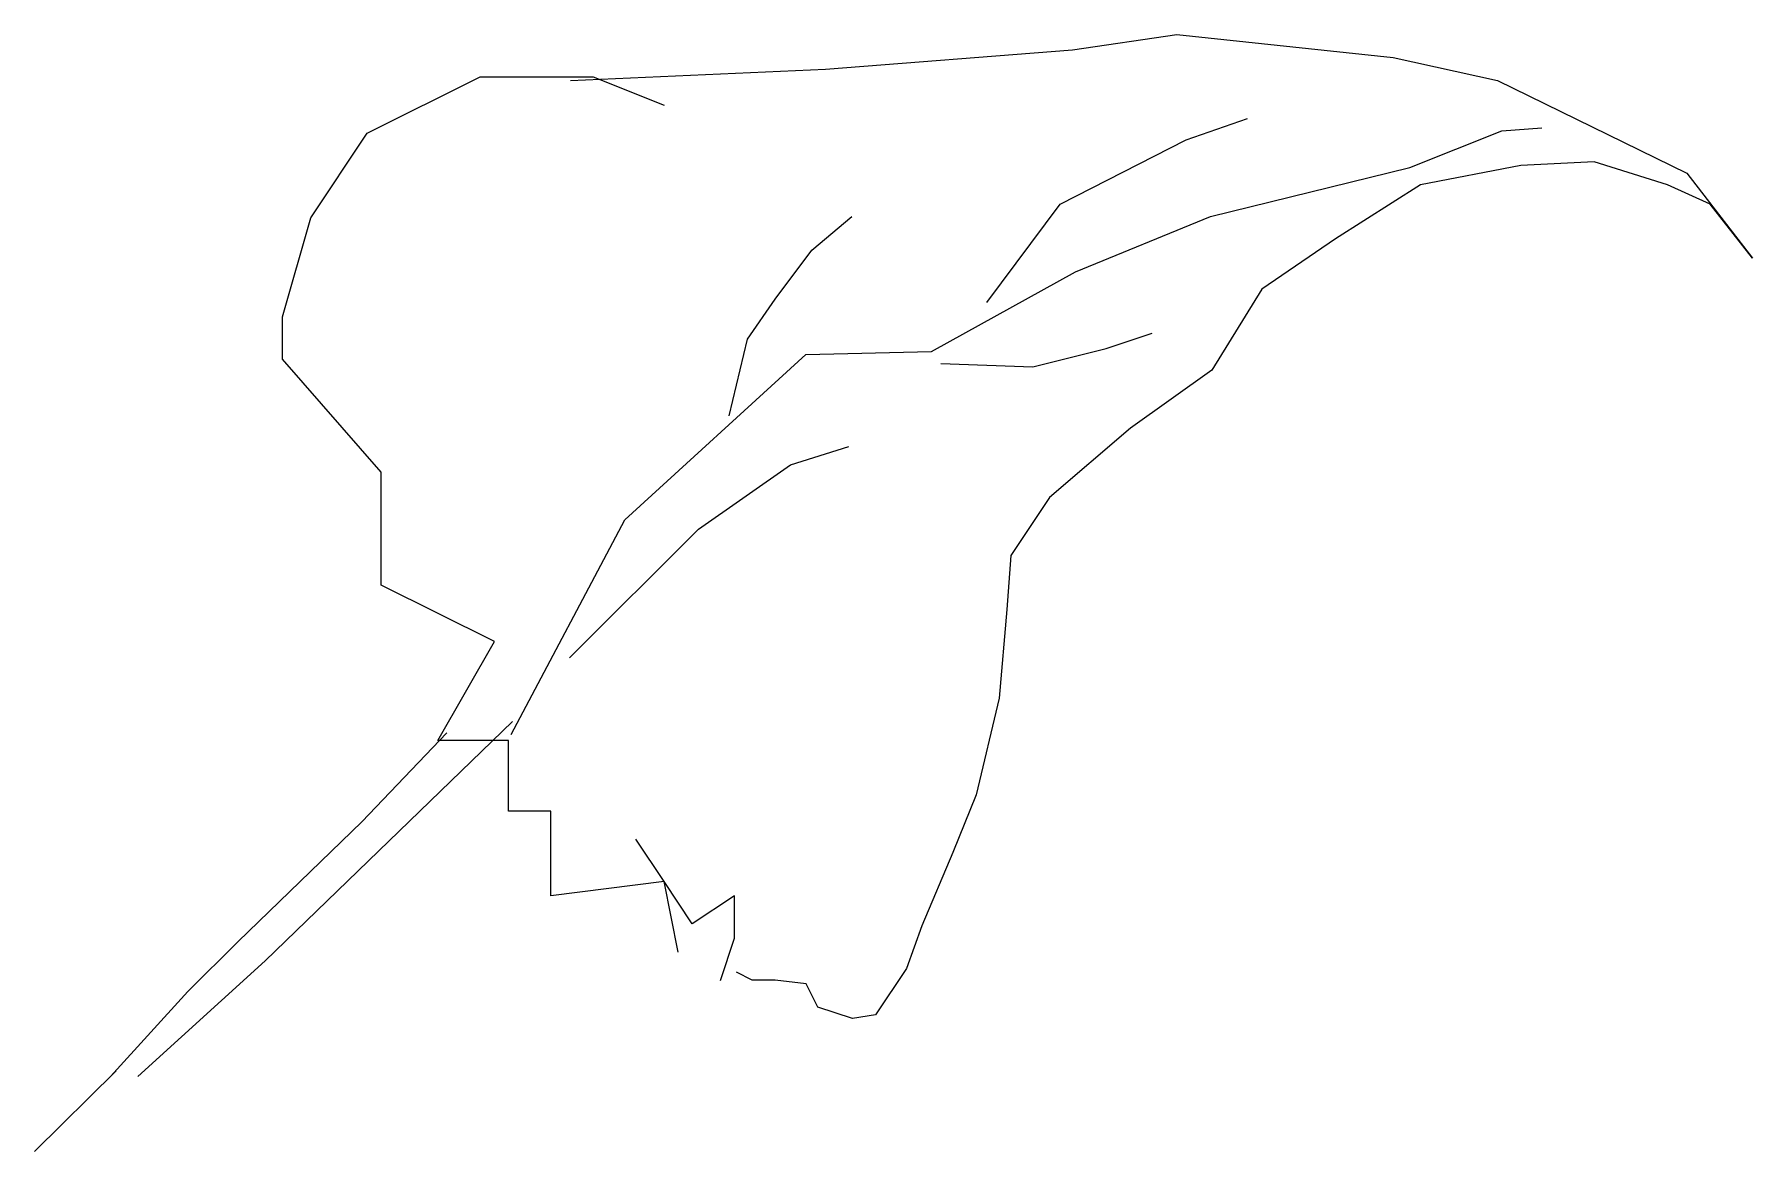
# Model space of a CAD drawing. Header units: inches. Extents: x 154 to 3537458, y 443 to 102045062.
# Drawn here: x 2959.43 to 2991.36, y 51527.85 to 51548.62 of the extents above; entities that cross this region are included whole.
import ezdxf

# ---------------------------------------------------------------- set-up
doc = ezdxf.new("R2010")
doc.units = ezdxf.units.IN
doc.layers.add('PLANT', color=94, linetype='Continuous', lineweight=0)

# ---------------------------------------------------------------- blocks, each defined once
blk = doc.blocks.new('xcfhh')
for p, q in [((344.6812, 10202.2852), (345.1015, 10202.4952)), ((345.1015, 10202.4952), (345.5217, 10202.4952)), ((345.5217, 10202.4952), (345.7844, 10202.3902)), ((344.4711, 10201.9701), (344.6812, 10202.2852)), ((344.366, 10201.6025), (344.4711, 10201.9701)), ((344.366, 10201.445), (344.366, 10201.6025)), ((344.7337, 10201.0249), (344.366, 10201.445)), ((344.7337, 10200.6048), (344.7337, 10201.0249)), ((345.154, 10200.3948), (344.7337, 10200.6048)), ((344.9439, 10200.0272), (345.154, 10200.3948)), ((345.2211, 10200.0979), (344.302, 10199.2078)), ((344.977, 10200.0548), (344.661, 10199.7246)), ((345.2065, 10200.0272), (344.9439, 10200.0272)), ((345.2065, 10199.7646), (345.2065, 10200.0272)), ((345.3641, 10199.7646), (345.2065, 10199.7646)), ((345.3641, 10199.4496), (345.3641, 10199.7646)), ((344.661, 10199.7246), (344.2015, 10199.2796)), ((345.7844, 10199.5021), (345.6793, 10199.6596)), ((345.7844, 10199.5021), (345.3641, 10199.4496)), ((345.8894, 10199.3446), (345.7844, 10199.5021)), ((345.8369, 10199.2395), (345.7844, 10199.5021)), ((346.047, 10199.4496), (345.8894, 10199.3446)), ((346.047, 10199.2921), (346.047, 10199.4496)), ((345.9945, 10199.1345), (346.047, 10199.2921)), ((344.2015, 10199.2796), (344.0148, 10199.093)), ((344.302, 10199.2078), (343.8281, 10198.7772)), ((344.0148, 10199.093), (343.7276, 10198.7772)), ((343.444, 10198.4978), (343.7475, 10198.798))]:
    blk.add_line(p, q)
for points in [[(345.4365, 10202.4808), (346.3843, 10202.5238), (347.3034, 10202.5956), (347.6911, 10202.653), (348.4953, 10202.5669), (348.8831, 10202.4808), (349.5867, 10202.1363), (349.8309, 10201.8205), (349.6729, 10202.0214), (349.5149, 10202.0932), (349.2421, 10202.1793), (348.9692, 10202.165), (348.5958, 10202.0932), (348.2799, 10201.8922), (348.0071, 10201.7056), (347.8204, 10201.4042), (347.5188, 10201.1888), (347.2172, 10200.9304), (347.0736, 10200.7151), (347.0593, 10200.5142), (347.0305, 10200.184), (346.9444, 10199.8251), (346.8582, 10199.6098), (346.7433, 10199.337), (346.6859, 10199.1791), (346.571, 10199.0069), (346.4848, 10198.9925), (346.3556, 10199.0356), (346.3125, 10199.1217), (346.1976, 10199.1361), (346.1115, 10199.1361), (346.054, 10199.1648)], [(345.2168, 10200.0495), (345.6386, 10200.8471), (346.3112, 10201.4625), (346.7786, 10201.4739), (347.3144, 10201.7702), (347.816, 10201.9753), (348.557, 10202.1576), (348.899, 10202.2944), (349.0472, 10202.3058)], [(346.9838, 10201.6562), (347.2574, 10202.0209), (347.7248, 10202.2602), (347.9528, 10202.3399)], [(346.0262, 10201.2346), (346.0946, 10201.5195), (346.1972, 10201.6676), (346.334, 10201.8499), (346.4822, 10201.9753)], [(346.8128, 10201.4283), (347.1548, 10201.4169), (347.4284, 10201.4853), (347.5994, 10201.5423)], [(345.4334, 10200.3343), (345.9122, 10200.8129), (346.2542, 10201.0523), (346.4708, 10201.1206)]]:
    blk.add_lwpolyline(points)

msp = doc.modelspace()

# ---------------------------------------------------------------- block references
at = {"layer": 'PLANT', "xscale": 5, "yscale": 5, "zscale": 5}
msp.add_blockref('xcfhh', (1242.2068, 535.35972), dxfattribs=at)

doc.saveas('drawing.dxf')
